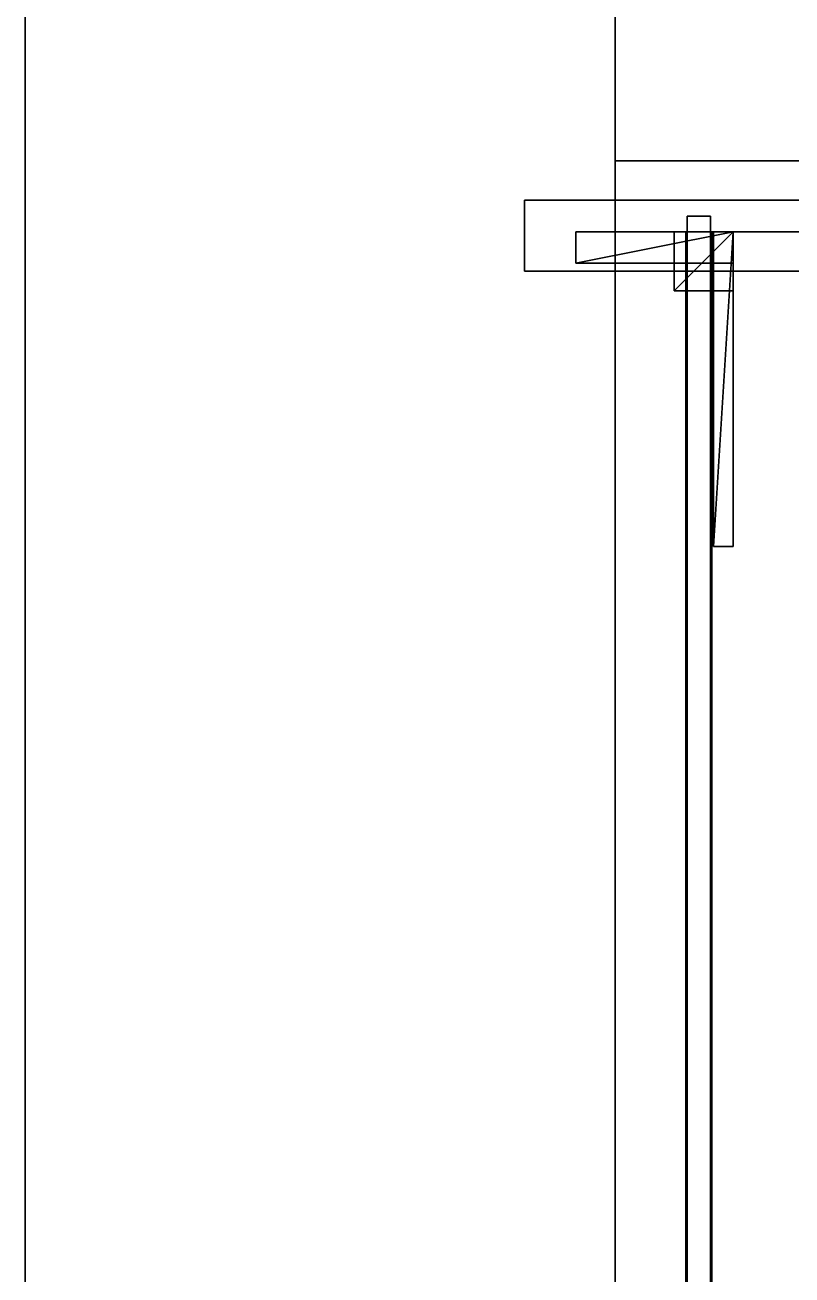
# Model space of a CAD drawing. Extents: x 0 to 2825, y -3457 to 0.
# Drawn here: x 0 to 195, y -1560.2 to -1242.4 of the extents above; entities that cross this region are included whole.
import ezdxf

# ---------------------------------------------------------------- set-up
doc = ezdxf.new("R2010")
doc.units = 0
for name, color, linetype in [('LAYER0', 7, 'CONTINUOUS'), ('LAYER1', 7, 'CONTINUOUS'), ('LAYER12', 2, 'CONTINUOUS'), ('LAYER13', 39, 'CONTINUOUS'), ('LAYER14', 253, 'CONTINUOUS'), ('LAYER15', 253, 'CONTINUOUS'), ('LAYER16', 253, 'CONTINUOUS'), ('LAYER17', 253, 'CONTINUOUS'), ('LAYER18', 253, 'CONTINUOUS'), ('LAYER19', 253, 'CONTINUOUS'), ('LAYER20', 253, 'CONTINUOUS'), ('LAYER21', 253, 'CONTINUOUS'), ('LAYER28', 253, 'CONTINUOUS'), ('LAYER29', 253, 'CONTINUOUS'), ('LAYER3', 253, 'CONTINUOUS'), ('LAYER30', 253, 'CONTINUOUS'), ('LAYER31', 253, 'CONTINUOUS'), ('LAYER32', 253, 'CONTINUOUS'), ('LAYER33', 253, 'CONTINUOUS'), ('LAYER35', 253, 'CONTINUOUS'), ('LAYER594', 253, 'CONTINUOUS'), ('LAYER603', 2, 'CONTINUOUS'), ('LAYER604', 7, 'CONTINUOUS'), ('LAYER605', 253, 'CONTINUOUS'), ('LAYER606', 253, 'CONTINUOUS'), ('LAYER607', 253, 'CONTINUOUS'), ('LAYER608', 253, 'CONTINUOUS'), ('LAYER609', 253, 'CONTINUOUS'), ('LAYER610', 253, 'CONTINUOUS'), ('LAYER611', 7, 'CONTINUOUS'), ('LAYER613', 7, 'CONTINUOUS'), ('LAYER614', 7, 'CONTINUOUS'), ('LAYER690', 253, 'CONTINUOUS'), ('LAYER693', 253, 'CONTINUOUS')]:
    doc.layers.add(name, color=color, linetype=linetype)

msp = doc.modelspace()

# ---------------------------------------------------------------- linework, layer by layer
at = {"layer": 'LAYER0', "invisible_edges": 1}
for points in [[(2825, 0), (0, -3457), (0, 0), (2825, 0)], [(0, 0, 5), (0, -3457), (0, -3457, 5), (0, 0, 5)], [(0, -3457), (0, 0, 5), (0, 0), (0, -3457)], [(2825, -3457, 5), (0, 0, 5), (0, -3457, 5), (2825, -3457, 5)], [(0, 0, 5), (2825, -3457, 5), (2825, 0, 5), (0, 0, 5)], [(0, -3457), (2825, 0), (2825, -3457), (0, -3457)]]:
    msp.add_3dface(points, dxfattribs=at)
at = {"layer": 'LAYER1'}
for points, invisible_edges in [([(150, -150, 5), (0, -3457, 5), (0, 0, 5), (150, -150, 5)], 5), ([(0, 0, 2599), (0, -3457, 5), (0, -3457, 2599), (0, 0, 2599)], 1), ([(0, -3457, 5), (0, 0, 2599), (0, 0, 5), (0, -3457, 5)], 1), ([(0, -3457, 5), (150, -150, 5), (150, -3307, 5), (0, -3457, 5)], 5), ([(150, -150, 5), (150, -3307, 2599), (150, -3307, 5), (150, -150, 5)], 1), ([(150, -3307, 2599), (150, -150, 5), (150, -150, 2599), (150, -3307, 2599)], 1)]:
    msp.add_3dface(points, dxfattribs=dict(at, invisible_edges=invisible_edges))
at = {"layer": 'LAYER12'}
for points in [[(180, -1295, 2519.5), (175, -1375, 2519.5), (180, -1375, 2519.5), (180, -1295, 2519.5)], [(175, -1295, 2519.5), (175, -1375, 2519.5), (180, -1295, 2519.5), (175, -1295, 2519.5)], [(180, -1295, 2496.5), (175, -1295, 2519.5), (180, -1295, 2519.5), (180, -1295, 2496.5)], [(175, -1295, 2496.5), (175, -1295, 2519.5), (180, -1295, 2496.5), (175, -1295, 2496.5)], [(175, -1375, 2496.5), (180, -1295, 2496.5), (180, -1375, 2496.5), (175, -1375, 2496.5)], [(175, -1295, 2496.5), (180, -1295, 2496.5), (175, -1375, 2496.5), (175, -1295, 2496.5)], [(175, -1375, 2519.5), (175, -1295, 2496.5), (175, -1375, 2496.5), (175, -1375, 2519.5)], [(175, -1295, 2519.5), (175, -1295, 2496.5), (175, -1375, 2519.5), (175, -1295, 2519.5)], [(180, -1375, 2496.5), (180, -1295, 2519.5), (180, -1375, 2519.5), (180, -1375, 2496.5)], [(180, -1295, 2496.5), (180, -1295, 2519.5), (180, -1375, 2496.5), (180, -1295, 2496.5)], [(180, -1375, 2519.5), (175, -1375, 2496.5), (180, -1375, 2496.5), (180, -1375, 2519.5)], [(175, -1375, 2519.5), (175, -1375, 2496.5), (180, -1375, 2519.5), (175, -1375, 2519.5)]]:
    msp.add_3dface(points, dxfattribs=at)
at = {"layer": 'LAYER13', "invisible_edges": 1}
for points in [[(180, -1295, 2519.5), (175, -1375, 2519.5), (180, -1375, 2519.5), (180, -1295, 2519.5)], [(175, -1375, 2519.5), (180, -1295, 2519.5), (175, -1295, 2519.5), (175, -1375, 2519.5)], [(175, -1295, 2496.5), (180, -1375, 2496.5), (175, -1375, 2496.5), (175, -1295, 2496.5)], [(180, -1375, 2496.5), (175, -1295, 2496.5), (180, -1295, 2496.5), (180, -1375, 2496.5)], [(175, -1295, 2496.5), (180, -1295, 2519.5), (180, -1295, 2496.5), (175, -1295, 2496.5)], [(180, -1295, 2519.5), (175, -1295, 2496.5), (175, -1295, 2519.5), (180, -1295, 2519.5)], [(175, -1375, 2519.5), (175, -1295, 2496.5), (175, -1375, 2496.5), (175, -1375, 2519.5)], [(175, -1295, 2496.5), (175, -1375, 2519.5), (175, -1295, 2519.5), (175, -1295, 2496.5)], [(180, -1295, 2519.5), (180, -1375, 2496.5), (180, -1295, 2496.5), (180, -1295, 2519.5)], [(180, -1375, 2496.5), (180, -1295, 2519.5), (180, -1375, 2519.5), (180, -1375, 2496.5)], [(175, -1375, 2519.5), (180, -1375, 2496.5), (180, -1375, 2519.5), (175, -1375, 2519.5)], [(180, -1375, 2496.5), (175, -1375, 2519.5), (175, -1375, 2496.5), (180, -1375, 2496.5)]]:
    msp.add_3dface(points, dxfattribs=at)
at = {"layer": 'LAYER14'}
for points in [[(180, -1295, 2519.5), (165, -1310, 2519.5), (180, -1310, 2519.5), (180, -1295, 2519.5)], [(165, -1295, 2519.5), (165, -1310, 2519.5), (180, -1295, 2519.5), (165, -1295, 2519.5)], [(180, -1295, 2504.5), (165, -1295, 2519.5), (180, -1295, 2519.5), (180, -1295, 2504.5)], [(165, -1295, 2504.5), (165, -1295, 2519.5), (180, -1295, 2504.5), (165, -1295, 2504.5)], [(165, -1310, 2504.5), (180, -1295, 2504.5), (180, -1310, 2504.5), (165, -1310, 2504.5)], [(165, -1295, 2504.5), (180, -1295, 2504.5), (165, -1310, 2504.5), (165, -1295, 2504.5)], [(165, -1310, 2519.5), (165, -1295, 2504.5), (165, -1310, 2504.5), (165, -1310, 2519.5)], [(165, -1295, 2519.5), (165, -1295, 2504.5), (165, -1310, 2519.5), (165, -1295, 2519.5)], [(180, -1310, 2504.5), (180, -1295, 2519.5), (180, -1310, 2519.5), (180, -1310, 2504.5)], [(180, -1295, 2504.5), (180, -1295, 2519.5), (180, -1310, 2504.5), (180, -1295, 2504.5)], [(180, -1310, 2519.5), (165, -1310, 2504.5), (180, -1310, 2504.5), (180, -1310, 2519.5)], [(165, -1310, 2519.5), (165, -1310, 2504.5), (180, -1310, 2519.5), (165, -1310, 2519.5)]]:
    msp.add_3dface(points, dxfattribs=at)
at = {"layer": 'LAYER15'}
for points in [[(180, -1295, 2519.5), (165, -1310, 2519.5), (180, -1310, 2519.5), (180, -1295, 2519.5)], [(165, -1295, 2519.5), (165, -1310, 2519.5), (180, -1295, 2519.5), (165, -1295, 2519.5)], [(180, -1295, 2504.5), (165, -1295, 2519.5), (180, -1295, 2519.5), (180, -1295, 2504.5)], [(165, -1295, 2504.5), (165, -1295, 2519.5), (180, -1295, 2504.5), (165, -1295, 2504.5)], [(165, -1310, 2504.5), (180, -1295, 2504.5), (180, -1310, 2504.5), (165, -1310, 2504.5)], [(165, -1295, 2504.5), (180, -1295, 2504.5), (165, -1310, 2504.5), (165, -1295, 2504.5)], [(165, -1310, 2519.5), (165, -1295, 2504.5), (165, -1310, 2504.5), (165, -1310, 2519.5)], [(165, -1295, 2519.5), (165, -1295, 2504.5), (165, -1310, 2519.5), (165, -1295, 2519.5)], [(180, -1310, 2504.5), (180, -1295, 2519.5), (180, -1310, 2519.5), (180, -1310, 2504.5)], [(180, -1295, 2504.5), (180, -1295, 2519.5), (180, -1310, 2504.5), (180, -1295, 2504.5)], [(180, -1310, 2519.5), (165, -1310, 2504.5), (180, -1310, 2504.5), (180, -1310, 2519.5)], [(165, -1310, 2519.5), (165, -1310, 2504.5), (180, -1310, 2519.5), (165, -1310, 2519.5)]]:
    msp.add_3dface(points, dxfattribs=at)
at = {"layer": 'LAYER16'}
for points in [[(180, -1295, 2519.5), (165, -1310, 2519.5), (180, -1310, 2519.5), (180, -1295, 2519.5)], [(165, -1295, 2519.5), (165, -1310, 2519.5), (180, -1295, 2519.5), (165, -1295, 2519.5)], [(180, -1295, 2504.5), (165, -1295, 2519.5), (180, -1295, 2519.5), (180, -1295, 2504.5)], [(165, -1295, 2504.5), (165, -1295, 2519.5), (180, -1295, 2504.5), (165, -1295, 2504.5)], [(165, -1310, 2504.5), (180, -1295, 2504.5), (180, -1310, 2504.5), (165, -1310, 2504.5)], [(165, -1295, 2504.5), (180, -1295, 2504.5), (165, -1310, 2504.5), (165, -1295, 2504.5)], [(165, -1310, 2519.5), (165, -1295, 2504.5), (165, -1310, 2504.5), (165, -1310, 2519.5)], [(165, -1295, 2519.5), (165, -1295, 2504.5), (165, -1310, 2519.5), (165, -1295, 2519.5)], [(180, -1310, 2504.5), (180, -1295, 2519.5), (180, -1310, 2519.5), (180, -1310, 2504.5)], [(180, -1295, 2504.5), (180, -1295, 2519.5), (180, -1310, 2504.5), (180, -1295, 2504.5)], [(180, -1310, 2519.5), (165, -1310, 2504.5), (180, -1310, 2504.5), (180, -1310, 2519.5)], [(165, -1310, 2519.5), (165, -1310, 2504.5), (180, -1310, 2519.5), (165, -1310, 2519.5)]]:
    msp.add_3dface(points, dxfattribs=at)
at = {"layer": 'LAYER17'}
for points in [[(180, -1295, 2519.5), (165, -1310, 2519.5), (180, -1310, 2519.5), (180, -1295, 2519.5)], [(165, -1295, 2519.5), (165, -1310, 2519.5), (180, -1295, 2519.5), (165, -1295, 2519.5)], [(180, -1295, 2504.5), (165, -1295, 2519.5), (180, -1295, 2519.5), (180, -1295, 2504.5)], [(165, -1295, 2504.5), (165, -1295, 2519.5), (180, -1295, 2504.5), (165, -1295, 2504.5)], [(165, -1310, 2504.5), (180, -1295, 2504.5), (180, -1310, 2504.5), (165, -1310, 2504.5)], [(165, -1295, 2504.5), (180, -1295, 2504.5), (165, -1310, 2504.5), (165, -1295, 2504.5)], [(165, -1310, 2519.5), (165, -1295, 2504.5), (165, -1310, 2504.5), (165, -1310, 2519.5)], [(165, -1295, 2519.5), (165, -1295, 2504.5), (165, -1310, 2519.5), (165, -1295, 2519.5)], [(180, -1310, 2504.5), (180, -1295, 2519.5), (180, -1310, 2519.5), (180, -1310, 2504.5)], [(180, -1295, 2504.5), (180, -1295, 2519.5), (180, -1310, 2504.5), (180, -1295, 2504.5)], [(180, -1310, 2519.5), (165, -1310, 2504.5), (180, -1310, 2504.5), (180, -1310, 2519.5)], [(165, -1310, 2519.5), (165, -1310, 2504.5), (180, -1310, 2519.5), (165, -1310, 2519.5)]]:
    msp.add_3dface(points, dxfattribs=at)
at = {"layer": 'LAYER18'}
for points in [[(180, -1295, 2519.5), (140, -1303, 2519.5), (180, -1303, 2519.5), (180, -1295, 2519.5)], [(140, -1295, 2519.5), (140, -1303, 2519.5), (180, -1295, 2519.5), (140, -1295, 2519.5)], [(180, -1295, 2511.5), (140, -1295, 2519.5), (180, -1295, 2519.5), (180, -1295, 2511.5)], [(140, -1295, 2511.5), (140, -1295, 2519.5), (180, -1295, 2511.5), (140, -1295, 2511.5)], [(140, -1303, 2511.5), (180, -1295, 2511.5), (180, -1303, 2511.5), (140, -1303, 2511.5)], [(140, -1295, 2511.5), (180, -1295, 2511.5), (140, -1303, 2511.5), (140, -1295, 2511.5)], [(140, -1303, 2519.5), (140, -1295, 2511.5), (140, -1303, 2511.5), (140, -1303, 2519.5)], [(140, -1295, 2519.5), (140, -1295, 2511.5), (140, -1303, 2519.5), (140, -1295, 2519.5)], [(180, -1303, 2511.5), (180, -1295, 2519.5), (180, -1303, 2519.5), (180, -1303, 2511.5)], [(180, -1295, 2511.5), (180, -1295, 2519.5), (180, -1303, 2511.5), (180, -1295, 2511.5)], [(180, -1303, 2519.5), (140, -1303, 2511.5), (180, -1303, 2511.5), (180, -1303, 2519.5)], [(140, -1303, 2519.5), (140, -1303, 2511.5), (180, -1303, 2519.5), (140, -1303, 2519.5)]]:
    msp.add_3dface(points, dxfattribs=at)
at = {"layer": 'LAYER19'}
for points in [[(180, -1295, 2519.5), (175, -1375, 2519.5), (180, -1375, 2519.5), (180, -1295, 2519.5)], [(175, -1295, 2519.5), (175, -1375, 2519.5), (180, -1295, 2519.5), (175, -1295, 2519.5)], [(180, -1295, 2503.5), (175, -1295, 2519.5), (180, -1295, 2519.5), (180, -1295, 2503.5)], [(175, -1295, 2503.5), (175, -1295, 2519.5), (180, -1295, 2503.5), (175, -1295, 2503.5)], [(175, -1375, 2503.5), (180, -1295, 2503.5), (180, -1375, 2503.5), (175, -1375, 2503.5)], [(175, -1295, 2503.5), (180, -1295, 2503.5), (175, -1375, 2503.5), (175, -1295, 2503.5)], [(175, -1375, 2519.5), (175, -1295, 2503.5), (175, -1375, 2503.5), (175, -1375, 2519.5)], [(175, -1295, 2519.5), (175, -1295, 2503.5), (175, -1375, 2519.5), (175, -1295, 2519.5)], [(180, -1375, 2503.5), (180, -1295, 2519.5), (180, -1375, 2519.5), (180, -1375, 2503.5)], [(180, -1295, 2503.5), (180, -1295, 2519.5), (180, -1375, 2503.5), (180, -1295, 2503.5)], [(180, -1375, 2519.5), (175, -1375, 2503.5), (180, -1375, 2503.5), (180, -1375, 2519.5)], [(175, -1375, 2519.5), (175, -1375, 2503.5), (180, -1375, 2519.5), (175, -1375, 2519.5)]]:
    msp.add_3dface(points, dxfattribs=at)
at = {"layer": 'LAYER20', "invisible_edges": 1}
for points in [[(150, -1295, 1336), (500, -1859, 1336), (150, -1859, 1336), (150, -1295, 1336)], [(500, -1859, 1336), (150, -1295, 1336), (500, -1295, 1336), (500, -1859, 1336)], [(150, -1295, 1336), (500, -1295, 1354), (500, -1295, 1336), (150, -1295, 1336)], [(500, -1295, 1354), (150, -1295, 1336), (150, -1295, 1354), (500, -1295, 1354)], [(150, -1859, 1354), (150, -1295, 1336), (150, -1859, 1336), (150, -1859, 1354)], [(150, -1295, 1336), (150, -1859, 1354), (150, -1295, 1354), (150, -1295, 1336)], [(500, -1295, 1354), (150, -1859, 1354), (500, -1859, 1354), (500, -1295, 1354)], [(150, -1859, 1354), (500, -1295, 1354), (150, -1295, 1354), (150, -1859, 1354)]]:
    msp.add_3dface(points, dxfattribs=at)
at = {"layer": 'LAYER21', "invisible_edges": 1}
for points in [[(150, -1859, 2549), (500, -1295, 2549), (150, -1295, 2549), (150, -1859, 2549)], [(500, -1295, 2549), (150, -1859, 2549), (500, -1859, 2549), (500, -1295, 2549)], [(150, -1295, 2531), (500, -1295, 2549), (500, -1295, 2531), (150, -1295, 2531)], [(500, -1295, 2549), (150, -1295, 2531), (150, -1295, 2549), (500, -1295, 2549)], [(150, -1295, 2531), (150, -1859, 2549), (150, -1295, 2549), (150, -1295, 2531)], [(150, -1859, 2549), (150, -1295, 2531), (150, -1859, 2531), (150, -1859, 2549)], [(500, -1859, 2531), (150, -1295, 2531), (500, -1295, 2531), (500, -1859, 2531)], [(150, -1295, 2531), (500, -1859, 2531), (150, -1859, 2531), (150, -1295, 2531)]]:
    msp.add_3dface(points, dxfattribs=at)
at = {"layer": 'LAYER28', "invisible_edges": 1}
for points in [[(168.3, -1291, 2535), (174.3, -1291, 1350), (168.3, -1291, 1350), (168.3, -1291, 2535)], [(174.3, -1291, 1350), (168.3, -1291, 2535), (174.3, -1291, 2535), (174.3, -1291, 1350)], [(168.3, -1863, 1350), (174.3, -1291, 1350), (174.3, -1863, 1350), (168.3, -1863, 1350)], [(174.3, -1291, 1350), (168.3, -1863, 1350), (168.3, -1291, 1350), (174.3, -1291, 1350)], [(168.3, -1291, 2535), (174.3, -1863, 2535), (174.3, -1291, 2535), (168.3, -1291, 2535)], [(174.3, -1863, 2535), (168.3, -1291, 2535), (168.3, -1863, 2535), (174.3, -1863, 2535)], [(168.3, -1863, 1350), (168.3, -1291, 2535), (168.3, -1291, 1350), (168.3, -1863, 1350)], [(168.3, -1291, 2535), (168.3, -1863, 1350), (168.3, -1863, 2535), (168.3, -1291, 2535)], [(174.3, -1863, 2535), (174.3, -1291, 1350), (174.3, -1291, 2535), (174.3, -1863, 2535)], [(174.3, -1291, 1350), (174.3, -1863, 2535), (174.3, -1863, 1350), (174.3, -1291, 1350)]]:
    msp.add_3dface(points, dxfattribs=at)
at = {"layer": 'LAYER29', "invisible_edges": 1}
for points in [[(150, -1295, 2531), (150, -1859, 2411), (150, -1859, 2531), (150, -1295, 2531)], [(150, -1859, 2411), (150, -1295, 2531), (150, -1295, 2411), (150, -1859, 2411)], [(168, -1295, 2411), (150, -1859, 2411), (150, -1295, 2411), (168, -1295, 2411)], [(150, -1859, 2411), (168, -1295, 2411), (168, -1859, 2411), (150, -1859, 2411)], [(150, -1295, 2531), (168, -1295, 2411), (150, -1295, 2411), (150, -1295, 2531)], [(168, -1295, 2411), (150, -1295, 2531), (168, -1295, 2531), (168, -1295, 2411)], [(168, -1859, 2531), (150, -1295, 2531), (150, -1859, 2531), (168, -1859, 2531)], [(150, -1295, 2531), (168, -1859, 2531), (168, -1295, 2531), (150, -1295, 2531)], [(168, -1295, 2411), (168, -1859, 2531), (168, -1859, 2411), (168, -1295, 2411)], [(168, -1859, 2531), (168, -1295, 2411), (168, -1295, 2531), (168, -1859, 2531)]]:
    msp.add_3dface(points, dxfattribs=at)
at = {"layer": 'LAYER3', "invisible_edges": 1}
for points in [[(150, -1295, 1335), (500, -1277, 1335), (500, -1295, 1335), (150, -1295, 1335)], [(500, -1277, 1335), (150, -1295, 1335), (150, -1277, 1335), (500, -1277, 1335)], [(150, -1277, 2550), (500, -1295, 2550), (500, -1277, 2550), (150, -1277, 2550)], [(500, -1295, 2550), (150, -1277, 2550), (150, -1295, 2550), (500, -1295, 2550)], [(150, -1277, 2550), (150, -1295, 1335), (150, -1295, 2550), (150, -1277, 2550)], [(150, -1295, 1335), (150, -1277, 2550), (150, -1277, 1335), (150, -1295, 1335)], [(500, -1277, 1335), (150, -1277, 2550), (500, -1277, 2550), (500, -1277, 1335)], [(150, -1277, 2550), (500, -1277, 1335), (150, -1277, 1335), (150, -1277, 2550)], [(150, -1295, 1335), (500, -1295, 2550), (150, -1295, 2550), (150, -1295, 1335)], [(500, -1295, 2550), (150, -1295, 1335), (500, -1295, 1335), (500, -1295, 2550)]]:
    msp.add_3dface(points, dxfattribs=at)
at = {"layer": 'LAYER30', "invisible_edges": 1}
for points in [[(174.6, -1859, 1593), (480, -1295, 1593), (174.6, -1295, 1593), (174.6, -1859, 1593)], [(480, -1295, 1593), (174.6, -1859, 1593), (480, -1859, 1593), (480, -1295, 1593)], [(174.6, -1295, 1575), (480, -1295, 1593), (480, -1295, 1575), (174.6, -1295, 1575)], [(480, -1295, 1593), (174.6, -1295, 1575), (174.6, -1295, 1593), (480, -1295, 1593)], [(174.6, -1295, 1575), (174.6, -1859, 1593), (174.6, -1295, 1593), (174.6, -1295, 1575)], [(174.6, -1859, 1593), (174.6, -1295, 1575), (174.6, -1859, 1575), (174.6, -1859, 1593)], [(480, -1859, 1575), (174.6, -1295, 1575), (480, -1295, 1575), (480, -1859, 1575)], [(174.6, -1295, 1575), (480, -1859, 1575), (174.6, -1859, 1575), (174.6, -1295, 1575)]]:
    msp.add_3dface(points, dxfattribs=at)
at = {"layer": 'LAYER31', "invisible_edges": 1}
for points in [[(174.6, -1859, 2071), (480, -1295, 2071), (174.6, -1295, 2071), (174.6, -1859, 2071)], [(480, -1295, 2071), (174.6, -1859, 2071), (480, -1859, 2071), (480, -1295, 2071)], [(174.6, -1295, 2053), (480, -1295, 2071), (480, -1295, 2053), (174.6, -1295, 2053)], [(480, -1295, 2071), (174.6, -1295, 2053), (174.6, -1295, 2071), (480, -1295, 2071)], [(174.6, -1295, 2053), (174.6, -1859, 2071), (174.6, -1295, 2071), (174.6, -1295, 2053)], [(174.6, -1859, 2071), (174.6, -1295, 2053), (174.6, -1859, 2053), (174.6, -1859, 2071)], [(480, -1859, 2053), (174.6, -1295, 2053), (480, -1295, 2053), (480, -1859, 2053)], [(174.6, -1295, 2053), (480, -1859, 2053), (174.6, -1859, 2053), (174.6, -1295, 2053)]]:
    msp.add_3dface(points, dxfattribs=at)
at = {"layer": 'LAYER32', "invisible_edges": 1}
for points in [[(174.6, -1859, 1832), (480, -1295, 1832), (174.6, -1295, 1832), (174.6, -1859, 1832)], [(480, -1295, 1832), (174.6, -1859, 1832), (480, -1859, 1832), (480, -1295, 1832)], [(174.6, -1295, 1814), (480, -1295, 1832), (480, -1295, 1814), (174.6, -1295, 1814)], [(480, -1295, 1832), (174.6, -1295, 1814), (174.6, -1295, 1832), (480, -1295, 1832)], [(174.6, -1295, 1814), (174.6, -1859, 1832), (174.6, -1295, 1832), (174.6, -1295, 1814)], [(174.6, -1859, 1832), (174.6, -1295, 1814), (174.6, -1859, 1814), (174.6, -1859, 1832)], [(480, -1859, 1814), (174.6, -1295, 1814), (480, -1295, 1814), (480, -1859, 1814)], [(174.6, -1295, 1814), (480, -1859, 1814), (174.6, -1859, 1814), (174.6, -1295, 1814)]]:
    msp.add_3dface(points, dxfattribs=at)
at = {"layer": 'LAYER33', "invisible_edges": 1}
for points in [[(174.6, -1859, 2310), (480, -1295, 2310), (174.6, -1295, 2310), (174.6, -1859, 2310)], [(480, -1295, 2310), (174.6, -1859, 2310), (480, -1859, 2310), (480, -1295, 2310)], [(174.6, -1295, 2292), (480, -1295, 2310), (480, -1295, 2292), (174.6, -1295, 2292)], [(480, -1295, 2310), (174.6, -1295, 2292), (174.6, -1295, 2310), (480, -1295, 2310)], [(174.6, -1295, 2292), (174.6, -1859, 2310), (174.6, -1295, 2310), (174.6, -1295, 2292)], [(174.6, -1859, 2310), (174.6, -1295, 2292), (174.6, -1859, 2292), (174.6, -1859, 2310)], [(480, -1859, 2292), (174.6, -1295, 2292), (480, -1295, 2292), (480, -1859, 2292)], [(174.6, -1295, 2292), (480, -1859, 2292), (174.6, -1859, 2292), (174.6, -1295, 2292)]]:
    msp.add_3dface(points, dxfattribs=at)
at = {"layer": 'LAYER35', "invisible_edges": 1}
for points in [[(127, -1287, 2550), (472, -1305, 2550), (127, -1305, 2550), (127, -1287, 2550)], [(472, -1305, 2550), (127, -1287, 2550), (472, -1287, 2550), (472, -1305, 2550)], [(127, -1305, 2620), (127, -1287, 2550), (127, -1305, 2550), (127, -1305, 2620)], [(127, -1287, 2550), (127, -1305, 2620), (127, -1287, 2620), (127, -1287, 2550)], [(472, -1287, 2620), (127, -1305, 2620), (472, -1305, 2620), (472, -1287, 2620)], [(127, -1305, 2620), (472, -1287, 2620), (127, -1287, 2620), (127, -1305, 2620)], [(127, -1287, 2550), (472, -1287, 2620), (472, -1287, 2550), (127, -1287, 2550)], [(472, -1287, 2620), (127, -1287, 2550), (127, -1287, 2620), (472, -1287, 2620)], [(127, -1305, 2620), (472, -1305, 2550), (472, -1305, 2620), (127, -1305, 2620)], [(472, -1305, 2550), (127, -1305, 2620), (127, -1305, 2550), (472, -1305, 2550)]]:
    msp.add_3dface(points, dxfattribs=at)
at = {"layer": 'LAYER594', "invisible_edges": 1}
for points in [[(150, -1295, 75), (500, -1277, 75), (500, -1295, 75), (150, -1295, 75)], [(500, -1277, 75), (150, -1295, 75), (150, -1277, 75), (500, -1277, 75)], [(150, -1277, 575), (500, -1295, 575), (500, -1277, 575), (150, -1277, 575)], [(500, -1295, 575), (150, -1277, 575), (150, -1295, 575), (500, -1295, 575)], [(150, -1277, 575), (150, -1295, 75), (150, -1295, 575), (150, -1277, 575)], [(150, -1295, 75), (150, -1277, 575), (150, -1277, 75), (150, -1295, 75)], [(500, -1277, 75), (150, -1277, 575), (500, -1277, 575), (500, -1277, 75)], [(150, -1277, 575), (500, -1277, 75), (150, -1277, 75), (150, -1277, 575)], [(150, -1295, 75), (500, -1295, 575), (150, -1295, 575), (150, -1295, 75)], [(500, -1295, 575), (150, -1295, 75), (500, -1295, 75), (500, -1295, 575)]]:
    msp.add_3dface(points, dxfattribs=at)
at = {"layer": 'LAYER603'}
for points in [[(180, -1295, 545.5), (175, -1375, 545.5), (180, -1375, 545.5), (180, -1295, 545.5)], [(175, -1295, 545.5), (175, -1375, 545.5), (180, -1295, 545.5), (175, -1295, 545.5)], [(180, -1295, 522.5), (175, -1295, 545.5), (180, -1295, 545.5), (180, -1295, 522.5)], [(175, -1295, 522.5), (175, -1295, 545.5), (180, -1295, 522.5), (175, -1295, 522.5)], [(175, -1375, 522.5), (180, -1295, 522.5), (180, -1375, 522.5), (175, -1375, 522.5)], [(175, -1295, 522.5), (180, -1295, 522.5), (175, -1375, 522.5), (175, -1295, 522.5)], [(175, -1375, 545.5), (175, -1295, 522.5), (175, -1375, 522.5), (175, -1375, 545.5)], [(175, -1295, 545.5), (175, -1295, 522.5), (175, -1375, 545.5), (175, -1295, 545.5)], [(180, -1375, 522.5), (180, -1295, 545.5), (180, -1375, 545.5), (180, -1375, 522.5)], [(180, -1295, 522.5), (180, -1295, 545.5), (180, -1375, 522.5), (180, -1295, 522.5)], [(180, -1375, 545.5), (175, -1375, 522.5), (180, -1375, 522.5), (180, -1375, 545.5)], [(175, -1375, 545.5), (175, -1375, 522.5), (180, -1375, 545.5), (175, -1375, 545.5)]]:
    msp.add_3dface(points, dxfattribs=at)
at = {"layer": 'LAYER604', "invisible_edges": 1}
for points in [[(180, -1295, 545.5), (175, -1375, 545.5), (180, -1375, 545.5), (180, -1295, 545.5)], [(175, -1375, 545.5), (180, -1295, 545.5), (175, -1295, 545.5), (175, -1375, 545.5)], [(175, -1295, 522.5), (180, -1375, 522.5), (175, -1375, 522.5), (175, -1295, 522.5)], [(180, -1375, 522.5), (175, -1295, 522.5), (180, -1295, 522.5), (180, -1375, 522.5)], [(175, -1295, 522.5), (180, -1295, 545.5), (180, -1295, 522.5), (175, -1295, 522.5)], [(180, -1295, 545.5), (175, -1295, 522.5), (175, -1295, 545.5), (180, -1295, 545.5)], [(175, -1375, 545.5), (175, -1295, 522.5), (175, -1375, 522.5), (175, -1375, 545.5)], [(175, -1295, 522.5), (175, -1375, 545.5), (175, -1295, 545.5), (175, -1295, 522.5)], [(180, -1295, 545.5), (180, -1375, 522.5), (180, -1295, 522.5), (180, -1295, 545.5)], [(180, -1375, 522.5), (180, -1295, 545.5), (180, -1375, 545.5), (180, -1375, 522.5)], [(175, -1375, 545.5), (180, -1375, 522.5), (180, -1375, 545.5), (175, -1375, 545.5)], [(180, -1375, 522.5), (175, -1375, 545.5), (175, -1375, 522.5), (180, -1375, 522.5)]]:
    msp.add_3dface(points, dxfattribs=at)
at = {"layer": 'LAYER605'}
for points in [[(180, -1295, 545.5), (165, -1310, 545.5), (180, -1310, 545.5), (180, -1295, 545.5)], [(165, -1295, 545.5), (165, -1310, 545.5), (180, -1295, 545.5), (165, -1295, 545.5)], [(180, -1295, 530.5), (165, -1295, 545.5), (180, -1295, 545.5), (180, -1295, 530.5)], [(165, -1295, 530.5), (165, -1295, 545.5), (180, -1295, 530.5), (165, -1295, 530.5)], [(165, -1310, 530.5), (180, -1295, 530.5), (180, -1310, 530.5), (165, -1310, 530.5)], [(165, -1295, 530.5), (180, -1295, 530.5), (165, -1310, 530.5), (165, -1295, 530.5)], [(165, -1310, 545.5), (165, -1295, 530.5), (165, -1310, 530.5), (165, -1310, 545.5)], [(165, -1295, 545.5), (165, -1295, 530.5), (165, -1310, 545.5), (165, -1295, 545.5)], [(180, -1310, 530.5), (180, -1295, 545.5), (180, -1310, 545.5), (180, -1310, 530.5)], [(180, -1295, 530.5), (180, -1295, 545.5), (180, -1310, 530.5), (180, -1295, 530.5)], [(180, -1310, 545.5), (165, -1310, 530.5), (180, -1310, 530.5), (180, -1310, 545.5)], [(165, -1310, 545.5), (165, -1310, 530.5), (180, -1310, 545.5), (165, -1310, 545.5)]]:
    msp.add_3dface(points, dxfattribs=at)
at = {"layer": 'LAYER606'}
for points in [[(180, -1295, 545.5), (165, -1310, 545.5), (180, -1310, 545.5), (180, -1295, 545.5)], [(165, -1295, 545.5), (165, -1310, 545.5), (180, -1295, 545.5), (165, -1295, 545.5)], [(180, -1295, 530.5), (165, -1295, 545.5), (180, -1295, 545.5), (180, -1295, 530.5)], [(165, -1295, 530.5), (165, -1295, 545.5), (180, -1295, 530.5), (165, -1295, 530.5)], [(165, -1310, 530.5), (180, -1295, 530.5), (180, -1310, 530.5), (165, -1310, 530.5)], [(165, -1295, 530.5), (180, -1295, 530.5), (165, -1310, 530.5), (165, -1295, 530.5)], [(165, -1310, 545.5), (165, -1295, 530.5), (165, -1310, 530.5), (165, -1310, 545.5)], [(165, -1295, 545.5), (165, -1295, 530.5), (165, -1310, 545.5), (165, -1295, 545.5)], [(180, -1310, 530.5), (180, -1295, 545.5), (180, -1310, 545.5), (180, -1310, 530.5)], [(180, -1295, 530.5), (180, -1295, 545.5), (180, -1310, 530.5), (180, -1295, 530.5)], [(180, -1310, 545.5), (165, -1310, 530.5), (180, -1310, 530.5), (180, -1310, 545.5)], [(165, -1310, 545.5), (165, -1310, 530.5), (180, -1310, 545.5), (165, -1310, 545.5)]]:
    msp.add_3dface(points, dxfattribs=at)
at = {"layer": 'LAYER607'}
for points in [[(180, -1295, 545.5), (165, -1310, 545.5), (180, -1310, 545.5), (180, -1295, 545.5)], [(165, -1295, 545.5), (165, -1310, 545.5), (180, -1295, 545.5), (165, -1295, 545.5)], [(180, -1295, 530.5), (165, -1295, 545.5), (180, -1295, 545.5), (180, -1295, 530.5)], [(165, -1295, 530.5), (165, -1295, 545.5), (180, -1295, 530.5), (165, -1295, 530.5)], [(165, -1310, 530.5), (180, -1295, 530.5), (180, -1310, 530.5), (165, -1310, 530.5)], [(165, -1295, 530.5), (180, -1295, 530.5), (165, -1310, 530.5), (165, -1295, 530.5)], [(165, -1310, 545.5), (165, -1295, 530.5), (165, -1310, 530.5), (165, -1310, 545.5)], [(165, -1295, 545.5), (165, -1295, 530.5), (165, -1310, 545.5), (165, -1295, 545.5)], [(180, -1310, 530.5), (180, -1295, 545.5), (180, -1310, 545.5), (180, -1310, 530.5)], [(180, -1295, 530.5), (180, -1295, 545.5), (180, -1310, 530.5), (180, -1295, 530.5)], [(180, -1310, 545.5), (165, -1310, 530.5), (180, -1310, 530.5), (180, -1310, 545.5)], [(165, -1310, 545.5), (165, -1310, 530.5), (180, -1310, 545.5), (165, -1310, 545.5)]]:
    msp.add_3dface(points, dxfattribs=at)
at = {"layer": 'LAYER608'}
for points in [[(180, -1295, 545.5), (165, -1310, 545.5), (180, -1310, 545.5), (180, -1295, 545.5)], [(165, -1295, 545.5), (165, -1310, 545.5), (180, -1295, 545.5), (165, -1295, 545.5)], [(180, -1295, 530.5), (165, -1295, 545.5), (180, -1295, 545.5), (180, -1295, 530.5)], [(165, -1295, 530.5), (165, -1295, 545.5), (180, -1295, 530.5), (165, -1295, 530.5)], [(165, -1310, 530.5), (180, -1295, 530.5), (180, -1310, 530.5), (165, -1310, 530.5)], [(165, -1295, 530.5), (180, -1295, 530.5), (165, -1310, 530.5), (165, -1295, 530.5)], [(165, -1310, 545.5), (165, -1295, 530.5), (165, -1310, 530.5), (165, -1310, 545.5)], [(165, -1295, 545.5), (165, -1295, 530.5), (165, -1310, 545.5), (165, -1295, 545.5)], [(180, -1310, 530.5), (180, -1295, 545.5), (180, -1310, 545.5), (180, -1310, 530.5)], [(180, -1295, 530.5), (180, -1295, 545.5), (180, -1310, 530.5), (180, -1295, 530.5)], [(180, -1310, 545.5), (165, -1310, 530.5), (180, -1310, 530.5), (180, -1310, 545.5)], [(165, -1310, 545.5), (165, -1310, 530.5), (180, -1310, 545.5), (165, -1310, 545.5)]]:
    msp.add_3dface(points, dxfattribs=at)
at = {"layer": 'LAYER609'}
for points in [[(180, -1295, 545.5), (140, -1303, 545.5), (180, -1303, 545.5), (180, -1295, 545.5)], [(140, -1295, 545.5), (140, -1303, 545.5), (180, -1295, 545.5), (140, -1295, 545.5)], [(180, -1295, 537.5), (140, -1295, 545.5), (180, -1295, 545.5), (180, -1295, 537.5)], [(140, -1295, 537.5), (140, -1295, 545.5), (180, -1295, 537.5), (140, -1295, 537.5)], [(140, -1303, 537.5), (180, -1295, 537.5), (180, -1303, 537.5), (140, -1303, 537.5)], [(140, -1295, 537.5), (180, -1295, 537.5), (140, -1303, 537.5), (140, -1295, 537.5)], [(140, -1303, 545.5), (140, -1295, 537.5), (140, -1303, 537.5), (140, -1303, 545.5)], [(140, -1295, 545.5), (140, -1295, 537.5), (140, -1303, 545.5), (140, -1295, 545.5)], [(180, -1303, 537.5), (180, -1295, 545.5), (180, -1303, 545.5), (180, -1303, 537.5)], [(180, -1295, 537.5), (180, -1295, 545.5), (180, -1303, 537.5), (180, -1295, 537.5)], [(180, -1303, 545.5), (140, -1303, 537.5), (180, -1303, 537.5), (180, -1303, 545.5)], [(140, -1303, 545.5), (140, -1303, 537.5), (180, -1303, 545.5), (140, -1303, 545.5)]]:
    msp.add_3dface(points, dxfattribs=at)
at = {"layer": 'LAYER610'}
for points in [[(180, -1295, 545.5), (175, -1375, 545.5), (180, -1375, 545.5), (180, -1295, 545.5)], [(175, -1295, 545.5), (175, -1375, 545.5), (180, -1295, 545.5), (175, -1295, 545.5)], [(180, -1295, 529.5), (175, -1295, 545.5), (180, -1295, 545.5), (180, -1295, 529.5)], [(175, -1295, 529.5), (175, -1295, 545.5), (180, -1295, 529.5), (175, -1295, 529.5)], [(175, -1375, 529.5), (180, -1295, 529.5), (180, -1375, 529.5), (175, -1375, 529.5)], [(175, -1295, 529.5), (180, -1295, 529.5), (175, -1375, 529.5), (175, -1295, 529.5)], [(175, -1375, 545.5), (175, -1295, 529.5), (175, -1375, 529.5), (175, -1375, 545.5)], [(175, -1295, 545.5), (175, -1295, 529.5), (175, -1375, 545.5), (175, -1295, 545.5)], [(180, -1375, 529.5), (180, -1295, 545.5), (180, -1375, 545.5), (180, -1375, 529.5)], [(180, -1295, 529.5), (180, -1295, 545.5), (180, -1375, 529.5), (180, -1295, 529.5)], [(180, -1375, 545.5), (175, -1375, 529.5), (180, -1375, 529.5), (180, -1375, 545.5)], [(175, -1375, 545.5), (175, -1375, 529.5), (180, -1375, 545.5), (175, -1375, 545.5)]]:
    msp.add_3dface(points, dxfattribs=at)
at = {"layer": 'LAYER611', "invisible_edges": 1}
for points in [[(150, -1295, 76), (500, -1859, 76), (150, -1859, 76), (150, -1295, 76)], [(500, -1859, 76), (150, -1295, 76), (500, -1295, 76), (500, -1859, 76)], [(150, -1295, 76), (500, -1295, 94), (500, -1295, 76), (150, -1295, 76)], [(500, -1295, 94), (150, -1295, 76), (150, -1295, 94), (500, -1295, 94)], [(150, -1859, 94), (150, -1295, 76), (150, -1859, 76), (150, -1859, 94)], [(150, -1295, 76), (150, -1859, 94), (150, -1295, 94), (150, -1295, 76)], [(500, -1295, 94), (150, -1859, 94), (500, -1859, 94), (500, -1295, 94)], [(150, -1859, 94), (500, -1295, 94), (150, -1295, 94), (150, -1859, 94)]]:
    msp.add_3dface(points, dxfattribs=at)
at = {"layer": 'LAYER613', "invisible_edges": 1}
for points in [[(168.3, -1291, 574.5), (174.3, -1863, 574.5), (174.3, -1291, 574.5), (168.3, -1291, 574.5)], [(174.3, -1863, 574.5), (168.3, -1291, 574.5), (168.3, -1863, 574.5), (174.3, -1863, 574.5)], [(174.3, -1291, 90), (168.3, -1291, 574.5), (174.3, -1291, 574.5), (174.3, -1291, 90)], [(168.3, -1291, 574.5), (174.3, -1291, 90), (168.3, -1291, 90), (168.3, -1291, 574.5)], [(168.3, -1863, 90), (174.3, -1291, 90), (174.3, -1863, 90), (168.3, -1863, 90)], [(174.3, -1291, 90), (168.3, -1863, 90), (168.3, -1291, 90), (174.3, -1291, 90)], [(168.3, -1291, 574.5), (168.3, -1863, 90), (168.3, -1863, 574.5), (168.3, -1291, 574.5)], [(168.3, -1863, 90), (168.3, -1291, 574.5), (168.3, -1291, 90), (168.3, -1863, 90)], [(174.3, -1291, 90), (174.3, -1863, 574.5), (174.3, -1863, 90), (174.3, -1291, 90)], [(174.3, -1863, 574.5), (174.3, -1291, 90), (174.3, -1291, 574.5), (174.3, -1863, 574.5)]]:
    msp.add_3dface(points, dxfattribs=at)
at = {"layer": 'LAYER614', "invisible_edges": 1}
for points in [[(150, -1295, 575), (150, -1859, 455), (150, -1859, 575), (150, -1295, 575)], [(150, -1859, 455), (150, -1295, 575), (150, -1295, 455), (150, -1859, 455)], [(168, -1295, 455), (150, -1859, 455), (150, -1295, 455), (168, -1295, 455)], [(150, -1859, 455), (168, -1295, 455), (168, -1859, 455), (150, -1859, 455)], [(150, -1295, 575), (168, -1295, 455), (150, -1295, 455), (150, -1295, 575)], [(168, -1295, 455), (150, -1295, 575), (168, -1295, 575), (168, -1295, 455)], [(168, -1859, 575), (150, -1295, 575), (150, -1859, 575), (168, -1859, 575)], [(150, -1295, 575), (168, -1859, 575), (168, -1295, 575), (150, -1295, 575)], [(168, -1295, 455), (168, -1859, 575), (168, -1859, 455), (168, -1295, 455)], [(168, -1859, 575), (168, -1295, 455), (168, -1295, 575), (168, -1859, 575)]]:
    msp.add_3dface(points, dxfattribs=at)
at = {"layer": 'LAYER690', "invisible_edges": 1}
for points in [[(150, -1277, 575), (520, -1877, 575), (150, -1877, 575), (150, -1277, 575)], [(520, -1877, 575), (150, -1277, 575), (520, -1277, 575), (520, -1877, 575)], [(150, -1277, 575), (520, -1277, 593), (520, -1277, 575), (150, -1277, 575)], [(520, -1277, 593), (150, -1277, 575), (150, -1277, 593), (520, -1277, 593)], [(150, -1877, 593), (150, -1277, 575), (150, -1877, 575), (150, -1877, 593)], [(150, -1277, 575), (150, -1877, 593), (150, -1277, 593), (150, -1277, 575)], [(520, -1277, 593), (150, -1877, 593), (520, -1877, 593), (520, -1277, 593)], [(150, -1877, 593), (520, -1277, 593), (150, -1277, 593), (150, -1877, 593)]]:
    msp.add_3dface(points, dxfattribs=at)
at = {"layer": 'LAYER693', "invisible_edges": 1}
for points in [[(150, -1287, 5), (492, -1287, 75), (492, -1287, 5), (150, -1287, 5)], [(492, -1287, 75), (150, -1287, 5), (150, -1287, 75), (492, -1287, 75)], [(150, -1305, 75), (492, -1287, 75), (150, -1287, 75), (150, -1305, 75)], [(492, -1287, 75), (150, -1305, 75), (492, -1305, 75), (492, -1287, 75)], [(150, -1287, 5), (150, -1305, 75), (150, -1287, 75), (150, -1287, 5)], [(150, -1305, 75), (150, -1287, 5), (150, -1305, 5), (150, -1305, 75)], [(492, -1305, 5), (150, -1287, 5), (492, -1287, 5), (492, -1305, 5)], [(150, -1287, 5), (492, -1305, 5), (150, -1305, 5), (150, -1287, 5)], [(150, -1305, 75), (492, -1305, 5), (492, -1305, 75), (150, -1305, 75)], [(492, -1305, 5), (150, -1305, 75), (150, -1305, 5), (492, -1305, 5)]]:
    msp.add_3dface(points, dxfattribs=at)

# ---------------------------------------------------------------- meshes
at = {"layer": 'LAYER1'}
mesh = msp.add_polymesh((5, 2), dxfattribs=at)
for k, corner in enumerate([(2675, -150, 2599), (150, -150, 2599), (2675, -3307, 2599), (2675, -150, 2599), (150, -3307, 2599), (2675, -3307, 2599), (150, -150, 2599), (150, -3307, 2599), (0, 0, 2599), (0, -3457, 2599)]):
    mesh.set_mesh_vertex(divmod(k, 2), corner)

doc.saveas('drawing.dxf')
